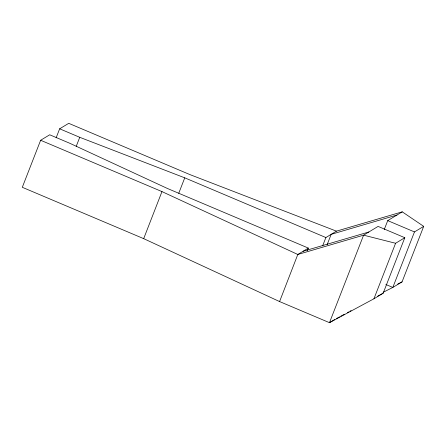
<?xml version="1.0" encoding="UTF-8"?>
<svg xmlns="http://www.w3.org/2000/svg" width="446" height="446" viewBox="0 0 446 446"><rect width="100%" height="100%" fill="white"/><g stroke="black" fill="none" stroke-linecap="round" stroke-linejoin="round"><path stroke-width="0.67" d="M279.581 301.563L297.8 254.482L308.364 248.093L167.256 188.402L69.81 143.283L49.712 134.787L40.636 140.267L22.3 187.298L143.684 238.649L279.581 301.563L329.471 322.67L373.938 298.781L383.159 293.217L404.801 237.707L378.097 226.406L363.596 235.165L297.8 254.482L161.97 191.596L40.636 140.267M307.366 250.674L308.364 248.093M143.684 238.649L161.97 191.596M178.734 193.302L184.755 177.837L79.745 137.307L59.652 128.805L56.135 137.825M76.233 146.327L79.745 137.307M322.62 245.919L325.887 237.54L336.451 231.151L402.247 211.844L423.7 226.356L402.063 281.861L392.826 287.436L383.03 292.37M327.147 244.653L331.166 234.345L396.957 215.039L402.247 211.844M384.207 229.651L387.73 220.614L396.957 215.039M373.938 298.781L395.585 243.271L404.801 237.707M423.7 226.356L414.468 231.926L392.826 287.436L385.823 284.476M59.652 128.805L68.729 123.33L190.035 174.642L336.451 231.151M334.751 319.481L329.471 322.67L363.596 235.165L395.585 243.271M336.568 318.5L339.59 316.855M340.8 316.197L344.435 314.229M347.456 312.59L348.666 311.932M349.876 311.275L351.086 310.617M377.712 296.172L383.159 293.217M397.743 284.085L402.063 281.861M303.085 251.288L368.87 231.981M387.73 220.614L414.468 231.926M184.755 177.837L325.887 237.54"/></g></svg>
